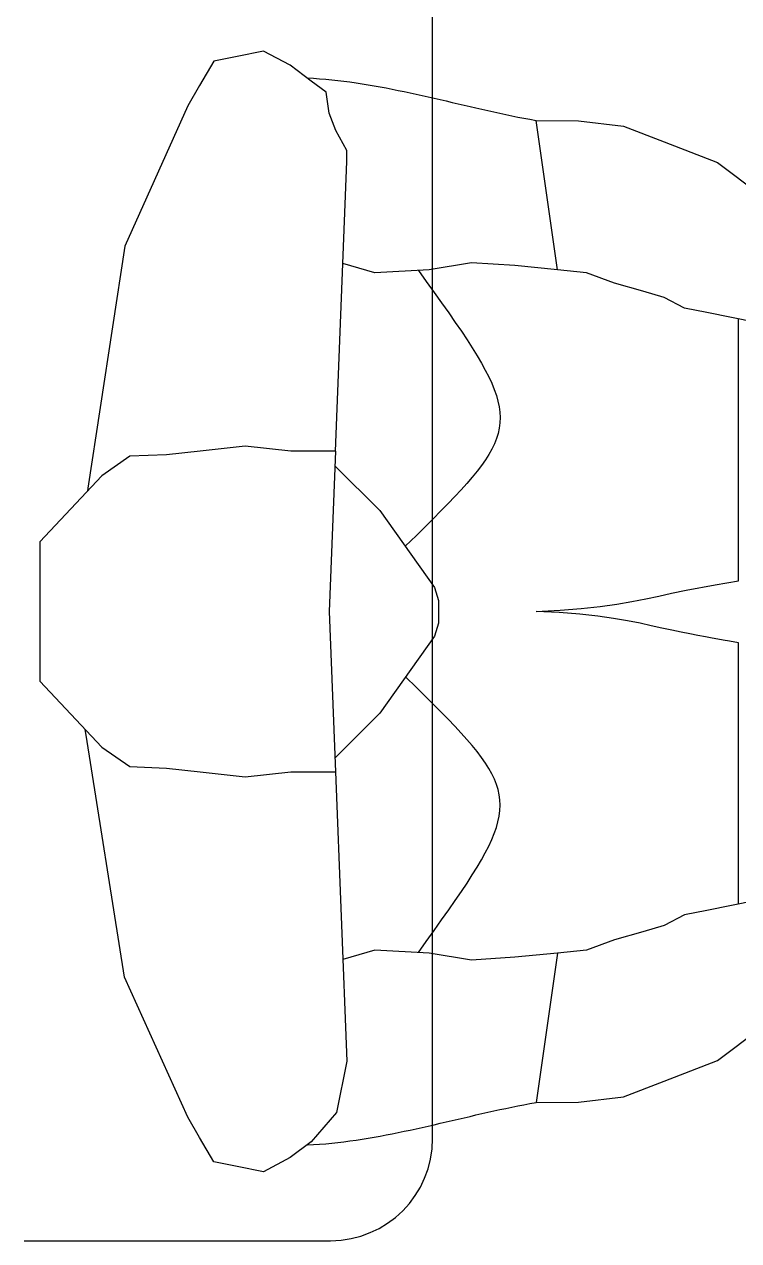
# Model space of a CAD drawing. Header units: millimetres. Extents: x -155 to 94595, y -3153 to 63413.
# Drawn here: x 79908 to 80258, y 47028 to 47623 of the extents above; entities that cross this region are included whole.
import ezdxf

# ---------------------------------------------------------------- set-up
doc = ezdxf.new("R2010")
doc.units = ezdxf.units.MM
doc.layers.add('int', color=185, linetype='Continuous')

msp = doc.modelspace()

# ---------------------------------------------------------------- linework, layer by layer
at = {"layer": 'int'}
for p, q in [((80108.321, 47077.894), (80108.321, 48177.894)), ((80012.632, 47607.597), (80001.146, 47605.3)), ((80025.394, 47610.149), (80012.632, 47607.597)), ((80038.588, 47603.224), (80025.394, 47610.149)), ((80001.146, 47605.3), (79994.162, 47593.389)), ((80048.86, 47595.521), (80038.588, 47603.224)), ((80046.844, 47597.033), (80046.98, 47597.027)), ((80046.98, 47597.027), (80049.971, 47596.864)), ((80056.189, 47590.024), (80048.86, 47595.521)), ((80049.971, 47596.864), (80052.958, 47596.658)), ((80052.958, 47596.658), (80055.94, 47596.412)), ((80055.94, 47596.412), (80058.917, 47596.127)), ((80058.917, 47596.127), (80061.89, 47595.806)), ((80061.89, 47595.806), (80064.859, 47595.449)), ((80064.859, 47595.449), (80067.823, 47595.059)), ((79994.162, 47593.389), (79988.48, 47583.445)), ((80057.591, 47579.731), (80056.189, 47590.024)), ((80067.823, 47595.059), (80070.784, 47594.638)), ((80070.784, 47594.638), (80073.741, 47594.187)), ((80073.741, 47594.187), (80076.695, 47593.708)), ((80076.695, 47593.708), (80079.646, 47593.202)), ((80079.646, 47593.202), (80082.594, 47592.673)), ((80082.594, 47592.673), (80085.54, 47592.121)), ((80085.54, 47592.121), (80088.482, 47591.548)), ((80088.482, 47591.548), (80091.423, 47590.957)), ((80091.423, 47590.957), (80094.362, 47590.348)), ((80094.362, 47590.348), (80097.298, 47589.724)), ((80097.298, 47589.724), (80100.233, 47589.086)), ((79988.48, 47583.445), (79957.631, 47514.737)), ((80100.233, 47589.086), (80103.167, 47588.437)), ((80103.167, 47588.437), (80106.1, 47587.777)), ((80106.1, 47587.777), (80109.032, 47587.11)), ((80109.032, 47587.11), (80111.963, 47586.436)), ((80111.963, 47586.436), (80114.893, 47585.757)), ((80114.893, 47585.757), (80117.823, 47585.076)), ((80117.823, 47585.076), (80120.753, 47584.393)), ((80120.753, 47584.393), (80123.683, 47583.712)), ((80123.683, 47583.712), (80126.614, 47583.033)), ((80060.935, 47571.369), (80057.591, 47579.731)), ((80126.614, 47583.033), (80129.545, 47582.358)), ((80129.545, 47582.358), (80132.477, 47581.689)), ((80132.477, 47581.689), (80135.41, 47581.029)), ((80135.41, 47581.029), (80138.344, 47580.378)), ((80138.344, 47580.378), (80141.28, 47579.739)), ((80141.28, 47579.739), (80144.217, 47579.113)), ((80144.217, 47579.113), (80147.156, 47578.502)), ((80147.156, 47578.502), (80150.098, 47577.908)), ((80150.098, 47577.908), (80153.041, 47577.333)), ((80153.041, 47577.333), (80155.987, 47576.778)), ((80155.987, 47576.778), (80158.936, 47576.246)), ((80158.936, 47576.246), (80179.803, 47576.025)), ((80169.386, 47503.094), (80158.936, 47576.246)), ((80179.803, 47576.025), (80201.794, 47573.428)), ((80201.794, 47573.428), (80221.638, 47565.796)), ((80066.226, 47561.496), (80060.935, 47571.369)), ((80221.638, 47565.796), (80247.901, 47555.695)), ((80066.263, 47556.097), (80066.226, 47561.496)), ((80066.226, 47561.496), (80066.226, 47561.496)), ((80060.698, 47414.383), (80066.263, 47556.097)), ((80247.901, 47555.695), (80268.948, 47539.859)), ((79957.631, 47514.737), (79939.479, 47396.221)), ((79957.631, 47514.737), (79957.631, 47514.737)), ((80079.942, 47501.679), (80064.321, 47506.251)), ((80127.348, 47506.538), (80106.685, 47503.094)), ((80148.572, 47505.175), (80127.348, 47506.538)), ((80106.685, 47503.094), (80079.942, 47501.679)), ((80079.942, 47501.679), (80079.942, 47501.679)), ((80101.321, 47502.812), (80105.204, 47497.411)), ((80169.386, 47503.094), (80148.572, 47505.175)), ((80183.703, 47501.662), (80169.386, 47503.094)), ((80197.376, 47496.59), (80183.703, 47501.662)), ((80105.204, 47497.411), (80109.074, 47492.013)), ((80211.188, 47492.644), (80197.376, 47496.59)), ((80109.074, 47492.013), (80112.728, 47486.887)), ((80221.781, 47489.617), (80211.188, 47492.644)), ((80231.723, 47484.356), (80221.781, 47489.617)), ((80112.728, 47486.887), (80116.165, 47482.02)), ((80242.538, 47482.193), (80231.723, 47484.356)), ((80266.698, 47477.361), (80242.538, 47482.193)), ((80116.165, 47482.02), (80119.385, 47477.397)), ((80119.385, 47477.397), (80122.387, 47473.005)), ((80258.084, 47350.91), (80258.084, 47479.084)), ((80122.387, 47473.005), (80125.171, 47468.831)), ((80125.171, 47468.831), (80127.736, 47464.86)), ((80127.736, 47464.86), (80130.082, 47461.08)), ((80130.082, 47461.08), (80132.208, 47457.476)), ((80132.208, 47457.476), (80134.114, 47454.035)), ((80134.114, 47454.035), (80135.799, 47450.744)), ((80135.799, 47450.744), (80137.262, 47447.589)), ((80137.262, 47447.589), (80138.504, 47444.557)), ((80138.504, 47444.557), (80139.523, 47441.632)), ((80139.523, 47441.632), (80140.319, 47438.804)), ((80140.319, 47438.804), (80140.891, 47436.056)), ((80140.891, 47436.056), (80141.239, 47433.377)), ((80141.239, 47433.377), (80141.363, 47430.752)), ((80141.363, 47430.752), (80141.262, 47428.168)), ((80140.381, 47423.068), (80139.601, 47420.524)), ((80140.935, 47425.611), (80140.381, 47423.068)), ((80141.262, 47428.168), (80140.935, 47425.611)), ((80016.544, 47416.83), (79994.518, 47414.383)), ((80038.796, 47414.383), (80016.544, 47416.83)), ((80138.594, 47417.968), (80137.358, 47415.384)), ((80139.601, 47420.524), (80138.594, 47417.968)), ((79960.008, 47411.856), (79946.214, 47402.307)), ((79977.998, 47412.547), (79960.008, 47411.856)), ((79994.518, 47414.383), (79977.998, 47412.547)), ((80060.935, 47414.383), (80038.796, 47414.383)), ((80057.796, 47335.889), (80060.935, 47414.383)), ((80135.895, 47412.759), (80134.202, 47410.08)), ((80137.358, 47415.384), (80135.895, 47412.759)), ((80060.641, 47407.03), (80082.394, 47385.277)), ((80132.28, 47407.333), (80130.128, 47404.504)), ((80134.202, 47410.08), (80132.28, 47407.333)), ((79946.214, 47402.307), (79915.951, 47370.045)), ((80127.746, 47401.581), (80125.132, 47398.549)), ((80130.128, 47404.504), (80127.746, 47401.581)), ((79939.479, 47396.221), (79939.279, 47394.913)), ((80122.287, 47395.394), (80119.21, 47392.104)), ((80125.132, 47398.549), (80122.287, 47395.394)), ((80115.9, 47388.664), (80112.357, 47385.061)), ((80119.21, 47392.104), (80115.9, 47388.664)), ((80082.394, 47385.277), (80109.279, 47347.638)), ((80082.394, 47385.277), (80082.394, 47385.277)), ((80108.581, 47381.282), (80104.57, 47377.312)), ((80112.357, 47385.061), (80108.581, 47381.282)), ((80104.57, 47377.312), (80100.324, 47373.139)), ((79915.951, 47370.045), (79915.951, 47370.045)), ((79915.951, 47370.045), (79915.951, 47335.889)), ((80100.324, 47373.139), (80094.877, 47367.801)), ((80109.279, 47347.638), (80111.184, 47341.223)), ((80225.23, 47344.764), (80232.534, 47346.253)), ((80232.534, 47346.253), (80246.68, 47348.878)), ((80246.68, 47348.878), (80258.084, 47350.91)), ((80111.184, 47341.223), (80111.184, 47330.228)), ((80111.184, 47341.223), (80111.184, 47341.223)), ((80190.29, 47338.285), (80198.474, 47339.446)), ((80198.474, 47339.446), (80205.859, 47340.718)), ((80205.859, 47340.718), (80212.646, 47342.056)), ((80212.646, 47342.056), (80219.036, 47343.419)), ((80219.036, 47343.419), (80225.23, 47344.764)), ((79915.951, 47335.889), (79915.951, 47301.733)), ((80060.935, 47257.396), (80057.796, 47335.889)), ((80158.936, 47335.889), (80170.722, 47336.463)), ((80170.356, 47335.334), (80158.936, 47335.889)), ((80180.386, 47334.552), (80170.356, 47335.334)), ((80170.722, 47336.463), (80181.107, 47337.276)), ((80189.19, 47333.591), (80180.386, 47334.552)), ((80181.107, 47337.276), (80190.29, 47338.285)), ((80196.931, 47332.499), (80189.19, 47333.591)), ((80111.184, 47330.228), (80109.279, 47323.813)), ((80111.184, 47330.228), (80111.184, 47330.228)), ((80203.772, 47331.322), (80196.931, 47332.499)), ((80209.878, 47330.106), (80203.772, 47331.322)), ((80215.412, 47328.9), (80209.878, 47330.106)), ((80220.537, 47327.75), (80215.412, 47328.9)), ((80225.386, 47326.694), (80220.537, 47327.75)), ((80109.279, 47323.813), (80082.394, 47286.174)), ((80229.966, 47325.738), (80225.386, 47326.694)), ((80234.255, 47324.877), (80229.966, 47325.738)), ((80238.23, 47324.109), (80234.255, 47324.877)), ((80241.868, 47323.43), (80238.23, 47324.109)), ((80245.145, 47322.836), (80241.868, 47323.43)), ((80248.039, 47322.324), (80245.145, 47322.836)), ((80250.526, 47321.89), (80248.039, 47322.324)), ((80253.765, 47321.327), (80250.526, 47321.89)), ((80258.084, 47320.576), (80253.765, 47321.327)), ((80258.084, 47192.694), (80258.084, 47320.576)), ((80100.324, 47298.639), (80095.014, 47303.843)), ((79915.951, 47301.733), (79915.951, 47301.733)), ((79915.951, 47301.733), (79946.214, 47269.472)), ((80104.57, 47294.466), (80100.324, 47298.639)), ((80108.581, 47290.496), (80104.57, 47294.466)), ((80082.394, 47286.174), (80060.654, 47264.434)), ((80082.394, 47286.174), (80082.394, 47286.174)), ((80112.357, 47286.717), (80108.581, 47290.496)), ((80115.9, 47283.114), (80112.357, 47286.717)), ((80119.21, 47279.674), (80115.9, 47283.114)), ((80122.287, 47276.384), (80119.21, 47279.674)), ((79938.615, 47275.329), (79938.188, 47278.028)), ((79957.314, 47156.898), (79938.615, 47275.329)), ((80125.132, 47273.23), (80122.287, 47276.384)), ((79946.214, 47269.472), (79960.008, 47259.922)), ((80127.746, 47270.197), (80125.132, 47273.23)), ((80130.128, 47267.274), (80127.746, 47270.197)), ((80132.28, 47264.445), (80130.128, 47267.274)), ((80134.202, 47261.698), (80132.28, 47264.445)), ((79960.008, 47259.922), (79977.998, 47259.231)), ((79977.998, 47259.231), (79994.518, 47257.396)), ((79994.518, 47257.396), (80016.544, 47254.948)), ((80016.544, 47254.948), (80038.796, 47257.396)), ((80038.796, 47257.396), (80060.935, 47257.396)), ((80060.698, 47257.395), (80066.263, 47115.682)), ((80135.895, 47259.019), (80134.202, 47261.698)), ((80137.358, 47256.395), (80135.895, 47259.019)), ((80138.594, 47253.811), (80137.358, 47256.395)), ((80139.601, 47251.254), (80138.594, 47253.811)), ((80140.381, 47248.711), (80139.601, 47251.254)), ((80140.935, 47246.167), (80140.381, 47248.711)), ((80141.262, 47243.61), (80140.935, 47246.167)), ((80140.891, 47235.722), (80141.239, 47238.401)), ((80141.239, 47238.401), (80141.363, 47241.026)), ((80141.363, 47241.026), (80141.262, 47243.61)), ((80139.523, 47230.146), (80140.319, 47232.975)), ((80140.319, 47232.975), (80140.891, 47235.722)), ((80137.262, 47224.189), (80138.504, 47227.222)), ((80138.504, 47227.222), (80139.523, 47230.146)), ((80134.114, 47217.743), (80135.799, 47221.034)), ((80135.799, 47221.034), (80137.262, 47224.189)), ((80130.082, 47210.699), (80132.208, 47214.302)), ((80132.208, 47214.302), (80134.114, 47217.743)), ((80127.736, 47206.918), (80130.082, 47210.699)), ((80122.387, 47198.773), (80125.171, 47202.948)), ((80125.171, 47202.948), (80127.736, 47206.918)), ((80119.385, 47194.381), (80122.387, 47198.773)), ((80116.165, 47189.758), (80119.385, 47194.381)), ((80266.698, 47194.417), (80242.538, 47189.585)), ((80109.074, 47179.765), (80112.728, 47184.891)), ((80112.728, 47184.891), (80116.165, 47189.758)), ((80231.723, 47187.422), (80221.781, 47182.161)), ((80242.538, 47189.585), (80231.723, 47187.422)), ((80105.204, 47174.367), (80109.074, 47179.765)), ((80211.188, 47179.135), (80197.376, 47175.189)), ((80221.781, 47182.161), (80211.188, 47179.135)), ((80101.321, 47168.966), (80105.204, 47174.367)), ((80197.376, 47175.189), (80183.703, 47170.116)), ((80079.942, 47170.1), (80064.306, 47165.523)), ((80106.685, 47168.684), (80079.942, 47170.1)), ((80079.942, 47170.1), (80079.942, 47170.1)), ((80127.348, 47165.241), (80106.685, 47168.684)), ((80148.572, 47166.603), (80127.348, 47165.241)), ((80169.386, 47168.684), (80148.572, 47166.603)), ((80169.386, 47168.684), (80158.936, 47095.532)), ((80183.703, 47170.116), (80169.386, 47168.684)), ((79988.48, 47088.333), (79957.314, 47156.898)), ((79957.314, 47156.898), (79957.314, 47156.898)), ((80247.901, 47116.084), (80268.948, 47131.919)), ((80066.263, 47115.682), (80061.273, 47090.579)), ((80221.638, 47105.983), (80247.901, 47116.084)), ((80201.794, 47098.35), (80221.638, 47105.983)), ((80155.987, 47095), (80158.936, 47095.532)), ((80158.936, 47095.532), (80179.803, 47095.753)), ((80179.803, 47095.753), (80201.794, 47098.35)), ((80061.273, 47090.579), (80048.86, 47076.257)), ((80061.273, 47090.579), (80061.273, 47090.579)), ((80126.614, 47088.746), (80129.545, 47089.42)), ((80129.545, 47089.42), (80132.477, 47090.089)), ((80132.477, 47090.089), (80135.41, 47090.749)), ((80135.41, 47090.749), (80138.344, 47091.4)), ((80138.344, 47091.4), (80141.28, 47092.039)), ((80141.28, 47092.039), (80144.217, 47092.665)), ((80144.217, 47092.665), (80147.156, 47093.276)), ((80147.156, 47093.276), (80150.098, 47093.87)), ((80150.098, 47093.87), (80153.041, 47094.445)), ((80153.041, 47094.445), (80155.987, 47095)), ((79994.162, 47078.39), (79988.48, 47088.333)), ((80100.233, 47082.692), (80103.167, 47083.342)), ((80103.167, 47083.342), (80106.1, 47084.001)), ((80106.1, 47084.001), (80109.032, 47084.669)), ((80109.032, 47084.669), (80111.963, 47085.343)), ((80111.963, 47085.343), (80114.893, 47086.021)), ((80114.893, 47086.021), (80117.823, 47086.703)), ((80117.823, 47086.703), (80120.753, 47087.385)), ((80120.753, 47087.385), (80123.683, 47088.067)), ((80123.683, 47088.067), (80126.614, 47088.746)), ((80001.146, 47066.478), (79994.162, 47078.39)), ((80070.784, 47077.141), (80073.741, 47077.592)), ((80073.741, 47077.592), (80076.695, 47078.071)), ((80076.695, 47078.071), (80079.646, 47078.576)), ((80079.646, 47078.576), (80082.594, 47079.105)), ((80082.594, 47079.105), (80085.54, 47079.657)), ((80085.54, 47079.657), (80088.482, 47080.23)), ((80088.482, 47080.23), (80091.423, 47080.822)), ((80091.423, 47080.822), (80094.362, 47081.43)), ((80094.362, 47081.43), (80097.298, 47082.055)), ((80097.298, 47082.055), (80100.233, 47082.692)), ((80048.86, 47076.257), (80038.588, 47068.554)), ((80046.844, 47074.746), (80046.98, 47074.751)), ((80046.98, 47074.751), (80049.971, 47074.914)), ((80049.971, 47074.914), (80052.958, 47075.12)), ((80052.958, 47075.12), (80055.94, 47075.366)), ((80055.94, 47075.366), (80058.917, 47075.651)), ((80058.917, 47075.651), (80061.89, 47075.973)), ((80061.89, 47075.973), (80064.859, 47076.329)), ((80064.859, 47076.329), (80067.823, 47076.719)), ((80067.823, 47076.719), (80070.784, 47077.141)), ((80012.632, 47064.181), (80001.146, 47066.478)), ((80038.588, 47068.554), (80025.394, 47061.629)), ((80025.394, 47061.629), (80012.632, 47064.181)), ((79908.321, 47027.894), (80058.321, 47027.894))]:
    msp.add_line(p, q, dxfattribs=at)
msp.add_arc((80058.321, 47077.894), 50, 270, 360, dxfattribs=at)

doc.saveas('drawing.dxf')
